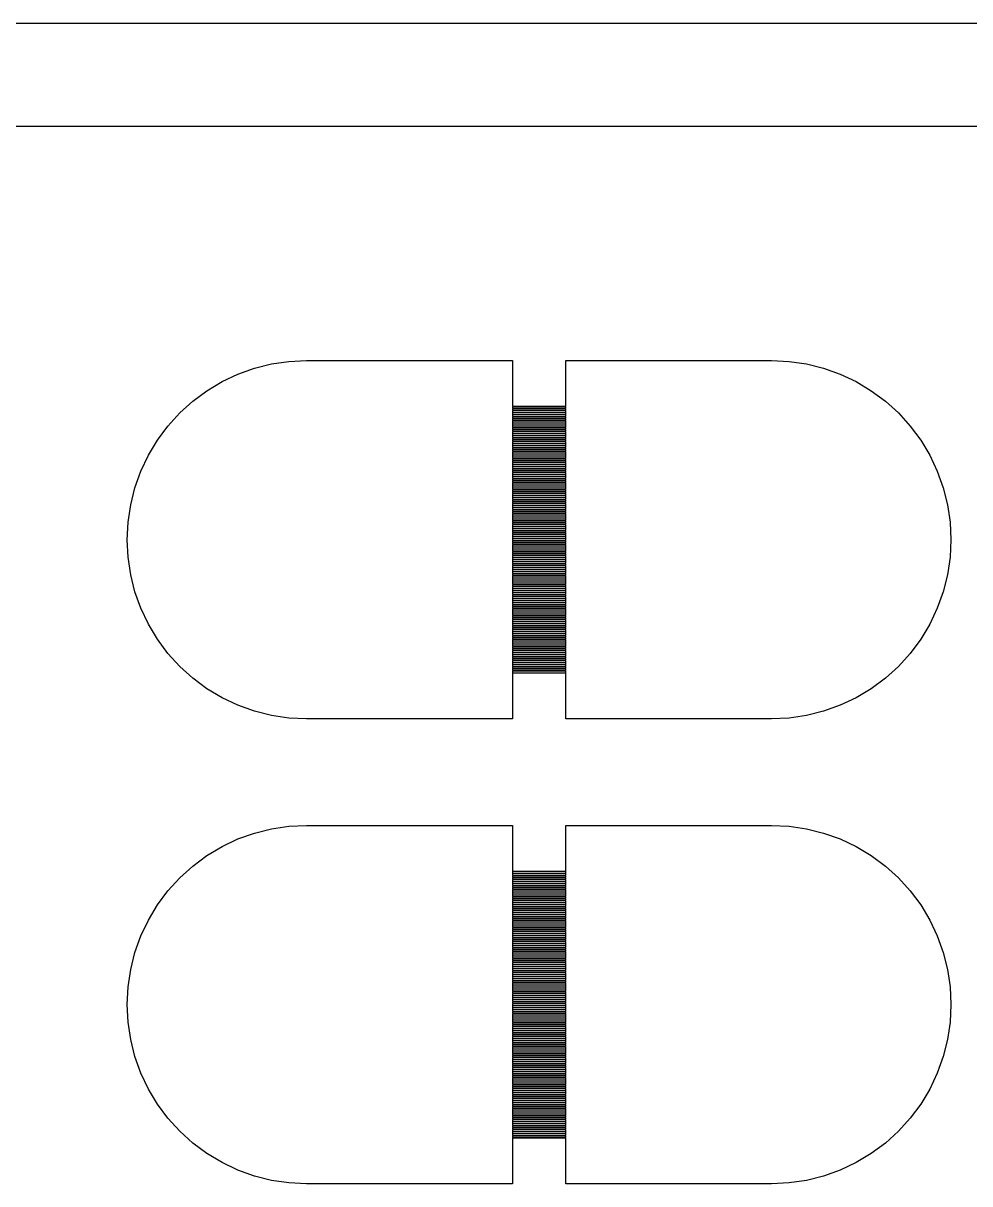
# Model space of a CAD drawing. Extents: x -21 to 129, y -39 to 111.
# Drawn here: x 17.02 to 35.34, y 55.03 to 77.5 of the extents above; entities that cross this region are included whole.
import ezdxf

# ---------------------------------------------------------------- set-up
doc = ezdxf.new("R2010")
doc.units = 0

msp = doc.modelspace()

# ---------------------------------------------------------------- linework, layer by layer
for p, q in [((-4.5, 77.5), (112.5, 77.5)), ((111.5, 75.5), (-3.5, 75.5)), ((21.1721, 70.7059), (21.4927, 70.8206)), ((21.4927, 70.8206), (21.823, 70.9033)), ((21.823, 70.9033), (22.1599, 70.9533)), ((22.1599, 70.9533), (22.5, 70.97)), ((22.5, 70.97), (26.485, 70.97)), ((26.485, 70.97), (26.485, 70.085)), ((27.515, 70.085), (27.515, 70.97)), ((27.515, 70.97), (31.5, 70.97)), ((31.5, 70.97), (31.8401, 70.9533)), ((31.8401, 70.9533), (32.177, 70.9033)), ((32.177, 70.9033), (32.5073, 70.8206)), ((32.5073, 70.8206), (32.8279, 70.7059)), ((20.5722, 70.3852), (20.8643, 70.5603)), ((20.8643, 70.5603), (21.1721, 70.7059)), ((32.8279, 70.7059), (33.1357, 70.5603)), ((33.1357, 70.5603), (33.4278, 70.3852)), ((20.2987, 70.1823), (20.5722, 70.3852)), ((33.4278, 70.3852), (33.7013, 70.1823)), ((20.0463, 69.9537), (20.2987, 70.1823)), ((33.7013, 70.1823), (33.9537, 69.9537)), ((19.8177, 69.7013), (20.0463, 69.9537)), ((26.485, 70.085), (27.515, 70.085)), ((27.515, 70.075), (26.485, 70.075)), ((26.485, 70.075), (26.485, 70.045)), ((26.485, 70.045), (27.515, 70.045)), ((27.515, 70.035), (26.485, 70.035)), ((26.485, 70.035), (26.485, 70.005)), ((26.485, 70.005), (27.515, 70.005)), ((27.515, 69.995), (26.485, 69.995)), ((26.485, 69.995), (26.485, 69.965)), ((26.485, 69.965), (27.515, 69.965)), ((27.515, 69.955), (26.485, 69.955)), ((26.485, 69.955), (26.485, 69.925)), ((26.485, 69.925), (27.515, 69.925)), ((27.515, 69.915), (26.485, 69.915)), ((26.485, 69.915), (26.485, 69.885)), ((26.485, 69.885), (27.515, 69.885)), ((27.515, 70.045), (27.515, 70.075)), ((27.515, 70.005), (27.515, 70.035)), ((27.515, 69.965), (27.515, 69.995)), ((27.515, 69.925), (27.515, 69.955)), ((27.515, 69.885), (27.515, 69.915)), ((33.9537, 69.9537), (34.1823, 69.7013)), ((19.6148, 69.4278), (19.8177, 69.7013)), ((27.515, 69.875), (26.485, 69.875)), ((26.485, 69.875), (26.485, 69.845)), ((26.485, 69.845), (27.515, 69.845)), ((27.515, 69.835), (26.485, 69.835)), ((26.485, 69.835), (26.485, 69.805)), ((26.485, 69.805), (27.515, 69.805)), ((27.515, 69.795), (26.485, 69.795)), ((26.485, 69.795), (26.485, 69.765)), ((26.485, 69.765), (27.515, 69.765)), ((27.515, 69.755), (26.485, 69.755)), ((26.485, 69.755), (26.485, 69.725)), ((26.485, 69.725), (27.515, 69.725)), ((27.515, 69.715), (26.485, 69.715)), ((26.485, 69.715), (26.485, 69.685)), ((26.485, 69.685), (27.515, 69.685)), ((27.515, 69.675), (26.485, 69.675)), ((26.485, 69.675), (26.485, 69.645)), ((27.515, 69.845), (27.515, 69.875)), ((27.515, 69.805), (27.515, 69.835)), ((27.515, 69.765), (27.515, 69.795)), ((27.515, 69.725), (27.515, 69.755)), ((27.515, 69.685), (27.515, 69.715)), ((27.515, 69.645), (27.515, 69.675)), ((34.1823, 69.7013), (34.3852, 69.4278)), ((26.485, 69.645), (27.515, 69.645)), ((27.515, 69.635), (26.485, 69.635)), ((26.485, 69.635), (26.485, 69.605)), ((26.485, 69.605), (27.515, 69.605)), ((27.515, 69.595), (26.485, 69.595)), ((26.485, 69.595), (26.485, 69.565)), ((26.485, 69.565), (27.515, 69.565)), ((27.515, 69.555), (26.485, 69.555)), ((26.485, 69.555), (26.485, 69.525)), ((26.485, 69.525), (27.515, 69.525)), ((27.515, 69.515), (26.485, 69.515)), ((26.485, 69.515), (26.485, 69.485)), ((26.485, 69.485), (27.515, 69.485)), ((27.515, 69.475), (26.485, 69.475)), ((26.485, 69.475), (26.485, 69.445)), ((26.485, 69.445), (27.515, 69.445)), ((27.515, 69.435), (26.485, 69.435)), ((26.485, 69.435), (26.485, 69.405)), ((27.515, 69.605), (27.515, 69.635)), ((27.515, 69.565), (27.515, 69.595)), ((27.515, 69.525), (27.515, 69.555)), ((27.515, 69.485), (27.515, 69.515)), ((27.515, 69.445), (27.515, 69.475)), ((27.515, 69.405), (27.515, 69.435)), ((19.4397, 69.1357), (19.6148, 69.4278)), ((26.485, 69.405), (27.515, 69.405)), ((27.515, 69.395), (26.485, 69.395)), ((26.485, 69.395), (26.485, 69.365)), ((26.485, 69.365), (27.515, 69.365)), ((27.515, 69.355), (26.485, 69.355)), ((26.485, 69.355), (26.485, 69.325)), ((26.485, 69.325), (27.515, 69.325)), ((27.515, 69.315), (26.485, 69.315)), ((26.485, 69.315), (26.485, 69.285)), ((26.485, 69.285), (27.515, 69.285)), ((27.515, 69.275), (26.485, 69.275)), ((26.485, 69.275), (26.485, 69.245)), ((26.485, 69.245), (27.515, 69.245)), ((27.515, 69.235), (26.485, 69.235)), ((26.485, 69.235), (26.485, 69.205)), ((27.515, 69.365), (27.515, 69.395)), ((27.515, 69.325), (27.515, 69.355)), ((27.515, 69.285), (27.515, 69.315)), ((27.515, 69.245), (27.515, 69.275)), ((27.515, 69.205), (27.515, 69.235)), ((34.3852, 69.4278), (34.5603, 69.1357)), ((19.2941, 68.8279), (19.4397, 69.1357)), ((26.485, 69.205), (27.515, 69.205)), ((27.515, 69.195), (26.485, 69.195)), ((26.485, 69.195), (26.485, 69.165)), ((26.485, 69.165), (27.515, 69.165)), ((27.515, 69.155), (26.485, 69.155)), ((26.485, 69.155), (26.485, 69.125)), ((26.485, 69.125), (27.515, 69.125)), ((27.515, 69.115), (26.485, 69.115)), ((26.485, 69.115), (26.485, 69.085)), ((26.485, 69.085), (27.515, 69.085)), ((27.515, 69.075), (26.485, 69.075)), ((26.485, 69.075), (26.485, 69.045)), ((26.485, 69.045), (27.515, 69.045)), ((27.515, 69.035), (26.485, 69.035)), ((26.485, 69.035), (26.485, 69.005)), ((26.485, 69.005), (27.515, 69.005)), ((27.515, 68.995), (26.485, 68.995)), ((26.485, 68.995), (26.485, 68.965)), ((27.515, 69.165), (27.515, 69.195)), ((27.515, 69.125), (27.515, 69.155)), ((27.515, 69.085), (27.515, 69.115)), ((27.515, 69.045), (27.515, 69.075)), ((27.515, 69.005), (27.515, 69.035)), ((27.515, 68.965), (27.515, 68.995)), ((34.5603, 69.1357), (34.7059, 68.8279)), ((19.1794, 68.5073), (19.2941, 68.8279)), ((26.485, 68.965), (27.515, 68.965)), ((27.515, 68.955), (26.485, 68.955)), ((26.485, 68.955), (26.485, 68.925)), ((26.485, 68.925), (27.515, 68.925)), ((27.515, 68.915), (26.485, 68.915)), ((26.485, 68.915), (26.485, 68.885)), ((26.485, 68.885), (27.515, 68.885)), ((27.515, 68.875), (26.485, 68.875)), ((26.485, 68.875), (26.485, 68.845)), ((26.485, 68.845), (27.515, 68.845)), ((27.515, 68.835), (26.485, 68.835)), ((26.485, 68.835), (26.485, 68.805)), ((26.485, 68.805), (27.515, 68.805)), ((27.515, 68.795), (26.485, 68.795)), ((26.485, 68.795), (26.485, 68.765)), ((26.485, 68.765), (27.515, 68.765)), ((27.515, 68.925), (27.515, 68.955)), ((27.515, 68.885), (27.515, 68.915)), ((27.515, 68.845), (27.515, 68.875)), ((27.515, 68.805), (27.515, 68.835)), ((27.515, 68.765), (27.515, 68.795)), ((34.7059, 68.8279), (34.8206, 68.5073)), ((27.515, 68.755), (26.485, 68.755)), ((26.485, 68.755), (26.485, 68.725)), ((26.485, 68.725), (27.515, 68.725)), ((27.515, 68.715), (26.485, 68.715)), ((26.485, 68.715), (26.485, 68.685)), ((26.485, 68.685), (27.515, 68.685)), ((27.515, 68.675), (26.485, 68.675)), ((26.485, 68.675), (26.485, 68.645)), ((26.485, 68.645), (27.515, 68.645)), ((27.515, 68.635), (26.485, 68.635)), ((26.485, 68.635), (26.485, 68.605)), ((26.485, 68.605), (27.515, 68.605)), ((27.515, 68.595), (26.485, 68.595)), ((26.485, 68.595), (26.485, 68.565)), ((26.485, 68.565), (27.515, 68.565)), ((27.515, 68.555), (26.485, 68.555)), ((26.485, 68.555), (26.485, 68.525)), ((27.515, 68.725), (27.515, 68.755)), ((27.515, 68.685), (27.515, 68.715)), ((27.515, 68.645), (27.515, 68.675)), ((27.515, 68.605), (27.515, 68.635)), ((27.515, 68.565), (27.515, 68.595)), ((27.515, 68.525), (27.515, 68.555)), ((19.0967, 68.177), (19.1794, 68.5073)), ((26.485, 68.525), (27.515, 68.525)), ((27.515, 68.515), (26.485, 68.515)), ((26.485, 68.515), (26.485, 68.485)), ((26.485, 68.485), (27.515, 68.485)), ((27.515, 68.475), (26.485, 68.475)), ((26.485, 68.475), (26.485, 68.445)), ((26.485, 68.445), (27.515, 68.445)), ((27.515, 68.435), (26.485, 68.435)), ((26.485, 68.435), (26.485, 68.405)), ((26.485, 68.405), (27.515, 68.405)), ((27.515, 68.395), (26.485, 68.395)), ((26.485, 68.395), (26.485, 68.365)), ((26.485, 68.365), (27.515, 68.365)), ((27.515, 68.355), (26.485, 68.355)), ((26.485, 68.355), (26.485, 68.325)), ((26.485, 68.325), (27.515, 68.325)), ((27.515, 68.315), (26.485, 68.315)), ((26.485, 68.315), (26.485, 68.285)), ((27.515, 68.485), (27.515, 68.515)), ((27.515, 68.445), (27.515, 68.475)), ((27.515, 68.405), (27.515, 68.435)), ((27.515, 68.365), (27.515, 68.395)), ((27.515, 68.325), (27.515, 68.355)), ((27.515, 68.285), (27.515, 68.315)), ((34.8206, 68.5073), (34.9033, 68.177)), ((19.0467, 67.8401), (19.0967, 68.177)), ((26.485, 68.285), (27.515, 68.285)), ((27.515, 68.275), (26.485, 68.275)), ((26.485, 68.275), (26.485, 68.245)), ((26.485, 68.245), (27.515, 68.245)), ((27.515, 68.235), (26.485, 68.235)), ((26.485, 68.235), (26.485, 68.205)), ((26.485, 68.205), (27.515, 68.205)), ((27.515, 68.195), (26.485, 68.195)), ((26.485, 68.195), (26.485, 68.165)), ((26.485, 68.165), (27.515, 68.165)), ((27.515, 68.155), (26.485, 68.155)), ((26.485, 68.155), (26.485, 68.125)), ((26.485, 68.125), (27.515, 68.125)), ((27.515, 68.115), (26.485, 68.115)), ((26.485, 68.115), (26.485, 68.085)), ((26.485, 68.085), (27.515, 68.085)), ((27.515, 68.245), (27.515, 68.275)), ((27.515, 68.205), (27.515, 68.235)), ((27.515, 68.165), (27.515, 68.195)), ((27.515, 68.125), (27.515, 68.155)), ((27.515, 68.085), (27.515, 68.115)), ((34.9033, 68.177), (34.9533, 67.8401)), ((27.515, 68.075), (26.485, 68.075)), ((26.485, 68.075), (26.485, 68.045)), ((26.485, 68.045), (27.515, 68.045)), ((27.515, 68.035), (26.485, 68.035)), ((26.485, 68.035), (26.485, 68.005)), ((26.485, 68.005), (27.515, 68.005)), ((27.515, 67.995), (26.485, 67.995)), ((26.485, 67.995), (26.485, 67.965)), ((26.485, 67.965), (27.515, 67.965)), ((27.515, 67.955), (26.485, 67.955)), ((26.485, 67.955), (26.485, 67.925)), ((26.485, 67.925), (27.515, 67.925)), ((27.515, 67.915), (26.485, 67.915)), ((26.485, 67.915), (26.485, 67.885)), ((26.485, 67.885), (27.515, 67.885)), ((27.515, 67.875), (26.485, 67.875)), ((26.485, 67.875), (26.485, 67.845)), ((27.515, 68.045), (27.515, 68.075)), ((27.515, 68.005), (27.515, 68.035)), ((27.515, 67.965), (27.515, 67.995)), ((27.515, 67.925), (27.515, 67.955)), ((27.515, 67.885), (27.515, 67.915)), ((27.515, 67.845), (27.515, 67.875)), ((19.03, 67.5), (19.0467, 67.8401)), ((26.485, 67.845), (27.515, 67.845)), ((27.515, 67.835), (26.485, 67.835)), ((26.485, 67.835), (26.485, 67.805)), ((26.485, 67.805), (27.515, 67.805)), ((27.515, 67.795), (26.485, 67.795)), ((26.485, 67.795), (26.485, 67.765)), ((26.485, 67.765), (27.515, 67.765)), ((27.515, 67.755), (26.485, 67.755)), ((26.485, 67.755), (26.485, 67.725)), ((26.485, 67.725), (27.515, 67.725)), ((27.515, 67.715), (26.485, 67.715)), ((26.485, 67.715), (26.485, 67.685)), ((26.485, 67.685), (27.515, 67.685)), ((27.515, 67.675), (26.485, 67.675)), ((26.485, 67.675), (26.485, 67.645)), ((26.485, 67.645), (27.515, 67.645)), ((27.515, 67.635), (26.485, 67.635)), ((26.485, 67.635), (26.485, 67.605)), ((27.515, 67.805), (27.515, 67.835)), ((27.515, 67.765), (27.515, 67.795)), ((27.515, 67.725), (27.515, 67.755)), ((27.515, 67.685), (27.515, 67.715)), ((27.515, 67.645), (27.515, 67.675)), ((27.515, 67.605), (27.515, 67.635)), ((34.9533, 67.8401), (34.97, 67.5)), ((19.0467, 67.1599), (19.03, 67.5)), ((26.485, 67.605), (27.515, 67.605)), ((27.515, 67.595), (26.485, 67.595)), ((26.485, 67.595), (26.485, 67.565)), ((26.485, 67.565), (27.515, 67.565)), ((27.515, 67.555), (26.485, 67.555)), ((26.485, 67.555), (26.485, 67.525)), ((26.485, 67.525), (27.515, 67.525)), ((27.515, 67.515), (26.485, 67.515)), ((26.485, 67.515), (26.485, 67.485)), ((26.485, 67.485), (27.515, 67.485)), ((27.515, 67.475), (26.485, 67.475)), ((26.485, 67.475), (26.485, 67.445)), ((26.485, 67.445), (27.515, 67.445)), ((27.515, 67.435), (26.485, 67.435)), ((26.485, 67.435), (26.485, 67.405)), ((27.515, 67.565), (27.515, 67.595)), ((27.515, 67.525), (27.515, 67.555)), ((27.515, 67.485), (27.515, 67.515)), ((27.515, 67.445), (27.515, 67.475)), ((27.515, 67.405), (27.515, 67.435)), ((34.97, 67.5), (34.9533, 67.1599)), ((26.485, 67.405), (27.515, 67.405)), ((27.515, 67.395), (26.485, 67.395)), ((26.485, 67.395), (26.485, 67.365)), ((26.485, 67.365), (27.515, 67.365)), ((27.515, 67.355), (26.485, 67.355)), ((26.485, 67.355), (26.485, 67.325)), ((26.485, 67.325), (27.515, 67.325)), ((27.515, 67.315), (26.485, 67.315)), ((26.485, 67.315), (26.485, 67.285)), ((26.485, 67.285), (27.515, 67.285)), ((27.515, 67.275), (26.485, 67.275)), ((26.485, 67.275), (26.485, 67.245)), ((26.485, 67.245), (27.515, 67.245)), ((27.515, 67.235), (26.485, 67.235)), ((26.485, 67.235), (26.485, 67.205)), ((26.485, 67.205), (27.515, 67.205)), ((27.515, 67.195), (26.485, 67.195)), ((26.485, 67.195), (26.485, 67.165)), ((27.515, 67.365), (27.515, 67.395)), ((27.515, 67.325), (27.515, 67.355)), ((27.515, 67.285), (27.515, 67.315)), ((27.515, 67.245), (27.515, 67.275)), ((27.515, 67.205), (27.515, 67.235)), ((27.515, 67.165), (27.515, 67.195)), ((19.0967, 66.823), (19.0467, 67.1599)), ((26.485, 67.165), (27.515, 67.165)), ((27.515, 67.155), (26.485, 67.155)), ((26.485, 67.155), (26.485, 67.125)), ((26.485, 67.125), (27.515, 67.125)), ((27.515, 67.115), (26.485, 67.115)), ((26.485, 67.115), (26.485, 67.085)), ((26.485, 67.085), (27.515, 67.085)), ((27.515, 67.075), (26.485, 67.075)), ((26.485, 67.075), (26.485, 67.045)), ((26.485, 67.045), (27.515, 67.045)), ((27.515, 67.035), (26.485, 67.035)), ((26.485, 67.035), (26.485, 67.005)), ((26.485, 67.005), (27.515, 67.005)), ((27.515, 66.995), (26.485, 66.995)), ((26.485, 66.995), (26.485, 66.965)), ((26.485, 66.965), (27.515, 66.965)), ((27.515, 67.125), (27.515, 67.155)), ((27.515, 67.085), (27.515, 67.115)), ((27.515, 67.045), (27.515, 67.075)), ((27.515, 67.005), (27.515, 67.035)), ((27.515, 66.965), (27.515, 66.995)), ((34.9533, 67.1599), (34.9033, 66.823)), ((19.1794, 66.4927), (19.0967, 66.823)), ((27.515, 66.955), (26.485, 66.955)), ((26.485, 66.955), (26.485, 66.925)), ((26.485, 66.925), (27.515, 66.925)), ((27.515, 66.915), (26.485, 66.915)), ((26.485, 66.915), (26.485, 66.885)), ((26.485, 66.885), (27.515, 66.885)), ((27.515, 66.875), (26.485, 66.875)), ((26.485, 66.875), (26.485, 66.845)), ((26.485, 66.845), (27.515, 66.845)), ((27.515, 66.835), (26.485, 66.835)), ((26.485, 66.835), (26.485, 66.805)), ((26.485, 66.805), (27.515, 66.805)), ((27.515, 66.795), (26.485, 66.795)), ((26.485, 66.795), (26.485, 66.765)), ((26.485, 66.765), (27.515, 66.765)), ((27.515, 66.755), (26.485, 66.755)), ((26.485, 66.755), (26.485, 66.725)), ((27.515, 66.925), (27.515, 66.955)), ((27.515, 66.885), (27.515, 66.915)), ((27.515, 66.845), (27.515, 66.875)), ((27.515, 66.805), (27.515, 66.835)), ((27.515, 66.765), (27.515, 66.795)), ((27.515, 66.725), (27.515, 66.755)), ((34.9033, 66.823), (34.8206, 66.4927)), ((26.485, 66.725), (27.515, 66.725)), ((27.515, 66.715), (26.485, 66.715)), ((26.485, 66.715), (26.485, 66.685)), ((26.485, 66.685), (27.515, 66.685)), ((27.515, 66.675), (26.485, 66.675)), ((26.485, 66.675), (26.485, 66.645)), ((26.485, 66.645), (27.515, 66.645)), ((27.515, 66.635), (26.485, 66.635)), ((26.485, 66.635), (26.485, 66.605)), ((26.485, 66.605), (27.515, 66.605)), ((27.515, 66.595), (26.485, 66.595)), ((26.485, 66.595), (26.485, 66.565)), ((26.485, 66.565), (27.515, 66.565)), ((27.515, 66.555), (26.485, 66.555)), ((26.485, 66.555), (26.485, 66.525)), ((26.485, 66.525), (27.515, 66.525)), ((27.515, 66.515), (26.485, 66.515)), ((26.485, 66.515), (26.485, 66.485)), ((27.515, 66.685), (27.515, 66.715)), ((27.515, 66.645), (27.515, 66.675)), ((27.515, 66.605), (27.515, 66.635)), ((27.515, 66.565), (27.515, 66.595)), ((27.515, 66.525), (27.515, 66.555)), ((27.515, 66.485), (27.515, 66.515)), ((19.2941, 66.1721), (19.1794, 66.4927)), ((26.485, 66.485), (27.515, 66.485)), ((27.515, 66.475), (26.485, 66.475)), ((26.485, 66.475), (26.485, 66.445)), ((26.485, 66.445), (27.515, 66.445)), ((27.515, 66.435), (26.485, 66.435)), ((26.485, 66.435), (26.485, 66.405)), ((26.485, 66.405), (27.515, 66.405)), ((27.515, 66.395), (26.485, 66.395)), ((26.485, 66.395), (26.485, 66.365)), ((26.485, 66.365), (27.515, 66.365)), ((27.515, 66.355), (26.485, 66.355)), ((26.485, 66.355), (26.485, 66.325)), ((26.485, 66.325), (27.515, 66.325)), ((27.515, 66.315), (26.485, 66.315)), ((26.485, 66.315), (26.485, 66.285)), ((27.515, 66.445), (27.515, 66.475)), ((27.515, 66.405), (27.515, 66.435)), ((27.515, 66.365), (27.515, 66.395)), ((27.515, 66.325), (27.515, 66.355)), ((27.515, 66.285), (27.515, 66.315)), ((34.8206, 66.4927), (34.7059, 66.1721)), ((19.4397, 65.8643), (19.2941, 66.1721)), ((26.485, 66.285), (27.515, 66.285)), ((27.515, 66.275), (26.485, 66.275)), ((26.485, 66.275), (26.485, 66.245)), ((26.485, 66.245), (27.515, 66.245)), ((27.515, 66.235), (26.485, 66.235)), ((26.485, 66.235), (26.485, 66.205)), ((26.485, 66.205), (27.515, 66.205)), ((27.515, 66.195), (26.485, 66.195)), ((26.485, 66.195), (26.485, 66.165)), ((26.485, 66.165), (27.515, 66.165)), ((27.515, 66.155), (26.485, 66.155)), ((26.485, 66.155), (26.485, 66.125)), ((26.485, 66.125), (27.515, 66.125)), ((27.515, 66.115), (26.485, 66.115)), ((26.485, 66.115), (26.485, 66.085)), ((26.485, 66.085), (27.515, 66.085)), ((27.515, 66.075), (26.485, 66.075)), ((26.485, 66.075), (26.485, 66.045)), ((27.515, 66.245), (27.515, 66.275)), ((27.515, 66.205), (27.515, 66.235)), ((27.515, 66.165), (27.515, 66.195)), ((27.515, 66.125), (27.515, 66.155)), ((27.515, 66.085), (27.515, 66.115)), ((27.515, 66.045), (27.515, 66.075)), ((34.7059, 66.1721), (34.5603, 65.8643)), ((19.6148, 65.5722), (19.4397, 65.8643)), ((26.485, 66.045), (27.515, 66.045)), ((27.515, 66.035), (26.485, 66.035)), ((26.485, 66.035), (26.485, 66.005)), ((26.485, 66.005), (27.515, 66.005)), ((27.515, 65.995), (26.485, 65.995)), ((26.485, 65.995), (26.485, 65.965)), ((26.485, 65.965), (27.515, 65.965)), ((27.515, 65.955), (26.485, 65.955)), ((26.485, 65.955), (26.485, 65.925)), ((26.485, 65.925), (27.515, 65.925)), ((27.515, 65.915), (26.485, 65.915)), ((26.485, 65.915), (26.485, 65.885)), ((26.485, 65.885), (27.515, 65.885)), ((27.515, 65.875), (26.485, 65.875)), ((26.485, 65.875), (26.485, 65.845)), ((26.485, 65.845), (27.515, 65.845)), ((27.515, 66.005), (27.515, 66.035)), ((27.515, 65.965), (27.515, 65.995)), ((27.515, 65.925), (27.515, 65.955)), ((27.515, 65.885), (27.515, 65.915)), ((27.515, 65.845), (27.515, 65.875)), ((34.5603, 65.8643), (34.3852, 65.5722)), ((27.515, 65.835), (26.485, 65.835)), ((26.485, 65.835), (26.485, 65.805)), ((26.485, 65.805), (27.515, 65.805)), ((27.515, 65.795), (26.485, 65.795)), ((26.485, 65.795), (26.485, 65.765)), ((26.485, 65.765), (27.515, 65.765)), ((27.515, 65.755), (26.485, 65.755)), ((26.485, 65.755), (26.485, 65.725)), ((26.485, 65.725), (27.515, 65.725)), ((27.515, 65.715), (26.485, 65.715)), ((26.485, 65.715), (26.485, 65.685)), ((26.485, 65.685), (27.515, 65.685)), ((27.515, 65.675), (26.485, 65.675)), ((26.485, 65.675), (26.485, 65.645)), ((26.485, 65.645), (27.515, 65.645)), ((27.515, 65.635), (26.485, 65.635)), ((26.485, 65.635), (26.485, 65.605)), ((27.515, 65.805), (27.515, 65.835)), ((27.515, 65.765), (27.515, 65.795)), ((27.515, 65.725), (27.515, 65.755)), ((27.515, 65.685), (27.515, 65.715)), ((27.515, 65.645), (27.515, 65.675)), ((27.515, 65.605), (27.515, 65.635)), ((19.8177, 65.2987), (19.6148, 65.5722)), ((26.485, 65.605), (27.515, 65.605)), ((27.515, 65.595), (26.485, 65.595)), ((26.485, 65.595), (26.485, 65.565)), ((26.485, 65.565), (27.515, 65.565)), ((27.515, 65.555), (26.485, 65.555)), ((26.485, 65.555), (26.485, 65.525)), ((26.485, 65.525), (27.515, 65.525)), ((27.515, 65.515), (26.485, 65.515)), ((26.485, 65.515), (26.485, 65.485)), ((26.485, 65.485), (27.515, 65.485)), ((27.515, 65.475), (26.485, 65.475)), ((26.485, 65.475), (26.485, 65.445)), ((26.485, 65.445), (27.515, 65.445)), ((27.515, 65.435), (26.485, 65.435)), ((26.485, 65.435), (26.485, 65.405)), ((26.485, 65.405), (27.515, 65.405)), ((27.515, 65.395), (26.485, 65.395)), ((26.485, 65.395), (26.485, 65.365)), ((27.515, 65.565), (27.515, 65.595)), ((27.515, 65.525), (27.515, 65.555)), ((27.515, 65.485), (27.515, 65.515)), ((27.515, 65.445), (27.515, 65.475)), ((27.515, 65.405), (27.515, 65.435)), ((27.515, 65.365), (27.515, 65.395)), ((34.3852, 65.5722), (34.1823, 65.2987)), ((20.0463, 65.0463), (19.8177, 65.2987)), ((26.485, 65.365), (27.515, 65.365)), ((27.515, 65.355), (26.485, 65.355)), ((26.485, 65.355), (26.485, 65.325)), ((26.485, 65.325), (27.515, 65.325)), ((27.515, 65.315), (26.485, 65.315)), ((26.485, 65.315), (26.485, 65.285)), ((26.485, 65.285), (27.515, 65.285)), ((27.515, 65.275), (26.485, 65.275)), ((26.485, 65.275), (26.485, 65.245)), ((26.485, 65.245), (27.515, 65.245)), ((27.515, 65.235), (26.485, 65.235)), ((26.485, 65.235), (26.485, 65.205)), ((26.485, 65.205), (27.515, 65.205)), ((27.515, 65.195), (26.485, 65.195)), ((26.485, 65.195), (26.485, 65.165)), ((26.485, 65.165), (27.515, 65.165)), ((27.515, 65.325), (27.515, 65.355)), ((27.515, 65.285), (27.515, 65.315)), ((27.515, 65.245), (27.515, 65.275)), ((27.515, 65.205), (27.515, 65.235)), ((27.515, 65.165), (27.515, 65.195)), ((34.1823, 65.2987), (33.9537, 65.0463)), ((20.2987, 64.8177), (20.0463, 65.0463)), ((27.515, 65.155), (26.485, 65.155)), ((26.485, 65.155), (26.485, 65.125)), ((26.485, 65.125), (27.515, 65.125)), ((27.515, 65.115), (26.485, 65.115)), ((26.485, 65.115), (26.485, 65.085)), ((26.485, 65.085), (27.515, 65.085)), ((27.515, 65.075), (26.485, 65.075)), ((26.485, 65.075), (26.485, 65.045)), ((26.485, 65.045), (27.515, 65.045)), ((27.515, 65.035), (26.485, 65.035)), ((26.485, 65.035), (26.485, 65.005)), ((26.485, 65.005), (27.515, 65.005)), ((27.515, 64.995), (26.485, 64.995)), ((26.485, 64.995), (26.485, 64.965)), ((26.485, 64.965), (27.515, 64.965)), ((27.515, 64.955), (26.485, 64.955)), ((26.485, 64.955), (26.485, 64.925)), ((27.515, 65.125), (27.515, 65.155)), ((27.515, 65.085), (27.515, 65.115)), ((27.515, 65.045), (27.515, 65.075)), ((27.515, 65.005), (27.515, 65.035)), ((27.515, 64.965), (27.515, 64.995)), ((27.515, 64.925), (27.515, 64.955)), ((33.9537, 65.0463), (33.7013, 64.8177)), ((20.5722, 64.6148), (20.2987, 64.8177)), ((26.485, 64.925), (27.515, 64.925)), ((27.515, 64.915), (26.485, 64.915)), ((26.485, 64.915), (26.485, 64.03)), ((27.515, 64.03), (27.515, 64.915)), ((33.7013, 64.8177), (33.4278, 64.6148)), ((20.8643, 64.4397), (20.5722, 64.6148)), ((33.4278, 64.6148), (33.1357, 64.4397)), ((21.1721, 64.2941), (20.8643, 64.4397)), ((21.4927, 64.1794), (21.1721, 64.2941)), ((32.8279, 64.2941), (32.5073, 64.1794)), ((33.1357, 64.4397), (32.8279, 64.2941)), ((21.823, 64.0967), (21.4927, 64.1794)), ((22.1599, 64.0467), (21.823, 64.0967)), ((22.5, 64.03), (22.1599, 64.0467)), ((31.8401, 64.0467), (31.5, 64.03)), ((32.177, 64.0967), (31.8401, 64.0467)), ((32.5073, 64.1794), (32.177, 64.0967)), ((26.485, 64.03), (22.5, 64.03)), ((31.5, 64.03), (27.515, 64.03)), ((21.1721, 61.7059), (21.4927, 61.8206)), ((21.4927, 61.8206), (21.823, 61.9033)), ((21.823, 61.9033), (22.1599, 61.9533)), ((22.1599, 61.9533), (22.5, 61.97)), ((22.5, 61.97), (26.485, 61.97)), ((26.485, 61.97), (26.485, 61.085)), ((27.515, 61.085), (27.515, 61.97)), ((27.515, 61.97), (31.5, 61.97)), ((31.5, 61.97), (31.8401, 61.9533)), ((31.8401, 61.9533), (32.177, 61.9033)), ((32.177, 61.9033), (32.5073, 61.8206)), ((32.5073, 61.8206), (32.8279, 61.7059)), ((20.8643, 61.5603), (21.1721, 61.7059)), ((32.8279, 61.7059), (33.1357, 61.5603)), ((20.2987, 61.1823), (20.5722, 61.3852)), ((20.5722, 61.3852), (20.8643, 61.5603)), ((33.1357, 61.5603), (33.4278, 61.3852)), ((33.4278, 61.3852), (33.7013, 61.1823)), ((20.0463, 60.9537), (20.2987, 61.1823)), ((33.7013, 61.1823), (33.9537, 60.9537)), ((19.8177, 60.7013), (20.0463, 60.9537)), ((26.485, 61.085), (27.515, 61.085)), ((27.515, 61.075), (26.485, 61.075)), ((26.485, 61.075), (26.485, 61.045)), ((26.485, 61.045), (27.515, 61.045)), ((27.515, 61.035), (26.485, 61.035)), ((26.485, 61.035), (26.485, 61.005)), ((26.485, 61.005), (27.515, 61.005)), ((27.515, 60.995), (26.485, 60.995)), ((26.485, 60.995), (26.485, 60.965)), ((26.485, 60.965), (27.515, 60.965)), ((27.515, 60.955), (26.485, 60.955)), ((26.485, 60.955), (26.485, 60.925)), ((26.485, 60.925), (27.515, 60.925)), ((27.515, 60.915), (26.485, 60.915)), ((26.485, 60.915), (26.485, 60.885)), ((27.515, 61.045), (27.515, 61.075)), ((27.515, 61.005), (27.515, 61.035)), ((27.515, 60.965), (27.515, 60.995)), ((27.515, 60.925), (27.515, 60.955)), ((27.515, 60.885), (27.515, 60.915)), ((33.9537, 60.9537), (34.1823, 60.7013)), ((19.6148, 60.4278), (19.8177, 60.7013)), ((26.485, 60.885), (27.515, 60.885)), ((27.515, 60.875), (26.485, 60.875)), ((26.485, 60.875), (26.485, 60.845)), ((26.485, 60.845), (27.515, 60.845)), ((27.515, 60.835), (26.485, 60.835)), ((26.485, 60.835), (26.485, 60.805)), ((26.485, 60.805), (27.515, 60.805)), ((27.515, 60.795), (26.485, 60.795)), ((26.485, 60.795), (26.485, 60.765)), ((26.485, 60.765), (27.515, 60.765)), ((27.515, 60.755), (26.485, 60.755)), ((26.485, 60.755), (26.485, 60.725)), ((26.485, 60.725), (27.515, 60.725)), ((27.515, 60.715), (26.485, 60.715)), ((26.485, 60.715), (26.485, 60.685)), ((26.485, 60.685), (27.515, 60.685)), ((27.515, 60.675), (26.485, 60.675)), ((26.485, 60.675), (26.485, 60.645)), ((27.515, 60.845), (27.515, 60.875)), ((27.515, 60.805), (27.515, 60.835)), ((27.515, 60.765), (27.515, 60.795)), ((27.515, 60.725), (27.515, 60.755)), ((27.515, 60.685), (27.515, 60.715)), ((27.515, 60.645), (27.515, 60.675)), ((34.1823, 60.7013), (34.3852, 60.4278)), ((26.485, 60.645), (27.515, 60.645)), ((27.515, 60.635), (26.485, 60.635)), ((26.485, 60.635), (26.485, 60.605)), ((26.485, 60.605), (27.515, 60.605)), ((27.515, 60.595), (26.485, 60.595)), ((26.485, 60.595), (26.485, 60.565)), ((26.485, 60.565), (27.515, 60.565)), ((27.515, 60.555), (26.485, 60.555)), ((26.485, 60.555), (26.485, 60.525)), ((26.485, 60.525), (27.515, 60.525)), ((27.515, 60.515), (26.485, 60.515)), ((26.485, 60.515), (26.485, 60.485)), ((26.485, 60.485), (27.515, 60.485)), ((27.515, 60.475), (26.485, 60.475)), ((26.485, 60.475), (26.485, 60.445)), ((26.485, 60.445), (27.515, 60.445)), ((27.515, 60.605), (27.515, 60.635)), ((27.515, 60.565), (27.515, 60.595)), ((27.515, 60.525), (27.515, 60.555)), ((27.515, 60.485), (27.515, 60.515)), ((27.515, 60.445), (27.515, 60.475)), ((19.4397, 60.1357), (19.6148, 60.4278)), ((27.515, 60.435), (26.485, 60.435)), ((26.485, 60.435), (26.485, 60.405)), ((26.485, 60.405), (27.515, 60.405)), ((27.515, 60.395), (26.485, 60.395)), ((26.485, 60.395), (26.485, 60.365)), ((26.485, 60.365), (27.515, 60.365)), ((27.515, 60.355), (26.485, 60.355)), ((26.485, 60.355), (26.485, 60.325)), ((26.485, 60.325), (27.515, 60.325)), ((27.515, 60.315), (26.485, 60.315)), ((26.485, 60.315), (26.485, 60.285)), ((26.485, 60.285), (27.515, 60.285)), ((27.515, 60.275), (26.485, 60.275)), ((26.485, 60.275), (26.485, 60.245)), ((26.485, 60.245), (27.515, 60.245)), ((27.515, 60.235), (26.485, 60.235)), ((26.485, 60.235), (26.485, 60.205)), ((27.515, 60.405), (27.515, 60.435)), ((27.515, 60.365), (27.515, 60.395)), ((27.515, 60.325), (27.515, 60.355)), ((27.515, 60.285), (27.515, 60.315)), ((27.515, 60.245), (27.515, 60.275)), ((27.515, 60.205), (27.515, 60.235)), ((34.3852, 60.4278), (34.5603, 60.1357)), ((19.2941, 59.8279), (19.4397, 60.1357)), ((26.485, 60.205), (27.515, 60.205)), ((27.515, 60.195), (26.485, 60.195)), ((26.485, 60.195), (26.485, 60.165)), ((26.485, 60.165), (27.515, 60.165)), ((27.515, 60.155), (26.485, 60.155)), ((26.485, 60.155), (26.485, 60.125)), ((26.485, 60.125), (27.515, 60.125)), ((27.515, 60.115), (26.485, 60.115)), ((26.485, 60.115), (26.485, 60.085)), ((26.485, 60.085), (27.515, 60.085)), ((27.515, 60.075), (26.485, 60.075)), ((26.485, 60.075), (26.485, 60.045)), ((26.485, 60.045), (27.515, 60.045)), ((27.515, 60.035), (26.485, 60.035)), ((26.485, 60.035), (26.485, 60.005)), ((26.485, 60.005), (27.515, 60.005)), ((27.515, 59.995), (26.485, 59.995)), ((26.485, 59.995), (26.485, 59.965)), ((27.515, 60.165), (27.515, 60.195)), ((27.515, 60.125), (27.515, 60.155)), ((27.515, 60.085), (27.515, 60.115)), ((27.515, 60.045), (27.515, 60.075)), ((27.515, 60.005), (27.515, 60.035)), ((27.515, 59.965), (27.515, 59.995)), ((34.5603, 60.1357), (34.7059, 59.8279)), ((19.1794, 59.5073), (19.2941, 59.8279)), ((26.485, 59.965), (27.515, 59.965)), ((27.515, 59.955), (26.485, 59.955)), ((26.485, 59.955), (26.485, 59.925)), ((26.485, 59.925), (27.515, 59.925)), ((27.515, 59.915), (26.485, 59.915)), ((26.485, 59.915), (26.485, 59.885)), ((26.485, 59.885), (27.515, 59.885)), ((27.515, 59.875), (26.485, 59.875)), ((26.485, 59.875), (26.485, 59.845)), ((26.485, 59.845), (27.515, 59.845)), ((27.515, 59.835), (26.485, 59.835)), ((26.485, 59.835), (26.485, 59.805)), ((26.485, 59.805), (27.515, 59.805)), ((27.515, 59.795), (26.485, 59.795)), ((26.485, 59.795), (26.485, 59.765)), ((27.515, 59.925), (27.515, 59.955)), ((27.515, 59.885), (27.515, 59.915)), ((27.515, 59.845), (27.515, 59.875)), ((27.515, 59.805), (27.515, 59.835)), ((27.515, 59.765), (27.515, 59.795)), ((34.7059, 59.8279), (34.8206, 59.5073)), ((26.485, 59.765), (27.515, 59.765)), ((27.515, 59.755), (26.485, 59.755)), ((26.485, 59.755), (26.485, 59.725)), ((26.485, 59.725), (27.515, 59.725)), ((27.515, 59.715), (26.485, 59.715)), ((26.485, 59.715), (26.485, 59.685)), ((26.485, 59.685), (27.515, 59.685)), ((27.515, 59.675), (26.485, 59.675)), ((26.485, 59.675), (26.485, 59.645)), ((26.485, 59.645), (27.515, 59.645)), ((27.515, 59.635), (26.485, 59.635)), ((26.485, 59.635), (26.485, 59.605)), ((26.485, 59.605), (27.515, 59.605)), ((27.515, 59.595), (26.485, 59.595)), ((26.485, 59.595), (26.485, 59.565)), ((26.485, 59.565), (27.515, 59.565)), ((27.515, 59.555), (26.485, 59.555)), ((26.485, 59.555), (26.485, 59.525)), ((27.515, 59.725), (27.515, 59.755)), ((27.515, 59.685), (27.515, 59.715)), ((27.515, 59.645), (27.515, 59.675)), ((27.515, 59.605), (27.515, 59.635)), ((27.515, 59.565), (27.515, 59.595)), ((27.515, 59.525), (27.515, 59.555)), ((19.0967, 59.177), (19.1794, 59.5073)), ((26.485, 59.525), (27.515, 59.525)), ((27.515, 59.515), (26.485, 59.515)), ((26.485, 59.515), (26.485, 59.485)), ((26.485, 59.485), (27.515, 59.485)), ((27.515, 59.475), (26.485, 59.475)), ((26.485, 59.475), (26.485, 59.445)), ((26.485, 59.445), (27.515, 59.445)), ((27.515, 59.435), (26.485, 59.435)), ((26.485, 59.435), (26.485, 59.405)), ((26.485, 59.405), (27.515, 59.405)), ((27.515, 59.395), (26.485, 59.395)), ((26.485, 59.395), (26.485, 59.365)), ((26.485, 59.365), (27.515, 59.365)), ((27.515, 59.355), (26.485, 59.355)), ((26.485, 59.355), (26.485, 59.325)), ((26.485, 59.325), (27.515, 59.325)), ((27.515, 59.485), (27.515, 59.515)), ((27.515, 59.445), (27.515, 59.475)), ((27.515, 59.405), (27.515, 59.435)), ((27.515, 59.365), (27.515, 59.395)), ((27.515, 59.325), (27.515, 59.355)), ((34.8206, 59.5073), (34.9033, 59.177)), ((19.0467, 58.8401), (19.0967, 59.177)), ((27.515, 59.315), (26.485, 59.315)), ((26.485, 59.315), (26.485, 59.285)), ((26.485, 59.285), (27.515, 59.285)), ((27.515, 59.275), (26.485, 59.275)), ((26.485, 59.275), (26.485, 59.245)), ((26.485, 59.245), (27.515, 59.245)), ((27.515, 59.235), (26.485, 59.235)), ((26.485, 59.235), (26.485, 59.205)), ((26.485, 59.205), (27.515, 59.205)), ((27.515, 59.195), (26.485, 59.195)), ((26.485, 59.195), (26.485, 59.165)), ((26.485, 59.165), (27.515, 59.165)), ((27.515, 59.155), (26.485, 59.155)), ((26.485, 59.155), (26.485, 59.125)), ((26.485, 59.125), (27.515, 59.125)), ((27.515, 59.115), (26.485, 59.115)), ((26.485, 59.115), (26.485, 59.085)), ((27.515, 59.285), (27.515, 59.315)), ((27.515, 59.245), (27.515, 59.275)), ((27.515, 59.205), (27.515, 59.235)), ((27.515, 59.165), (27.515, 59.195)), ((27.515, 59.125), (27.515, 59.155)), ((27.515, 59.085), (27.515, 59.115)), ((34.9033, 59.177), (34.9533, 58.8401)), ((26.485, 59.085), (27.515, 59.085)), ((27.515, 59.075), (26.485, 59.075)), ((26.485, 59.075), (26.485, 59.045)), ((26.485, 59.045), (27.515, 59.045)), ((27.515, 59.035), (26.485, 59.035)), ((26.485, 59.035), (26.485, 59.005)), ((26.485, 59.005), (27.515, 59.005)), ((27.515, 58.995), (26.485, 58.995)), ((26.485, 58.995), (26.485, 58.965)), ((26.485, 58.965), (27.515, 58.965)), ((27.515, 58.955), (26.485, 58.955)), ((26.485, 58.955), (26.485, 58.925)), ((26.485, 58.925), (27.515, 58.925)), ((27.515, 58.915), (26.485, 58.915)), ((26.485, 58.915), (26.485, 58.885)), ((26.485, 58.885), (27.515, 58.885)), ((27.515, 58.875), (26.485, 58.875)), ((26.485, 58.875), (26.485, 58.845)), ((27.515, 59.045), (27.515, 59.075)), ((27.515, 59.005), (27.515, 59.035)), ((27.515, 58.965), (27.515, 58.995)), ((27.515, 58.925), (27.515, 58.955)), ((27.515, 58.885), (27.515, 58.915)), ((27.515, 58.845), (27.515, 58.875)), ((19.03, 58.5), (19.0467, 58.8401)), ((26.485, 58.845), (27.515, 58.845)), ((27.515, 58.835), (26.485, 58.835)), ((26.485, 58.835), (26.485, 58.805)), ((26.485, 58.805), (27.515, 58.805)), ((27.515, 58.795), (26.485, 58.795)), ((26.485, 58.795), (26.485, 58.765)), ((26.485, 58.765), (27.515, 58.765)), ((27.515, 58.755), (26.485, 58.755)), ((26.485, 58.755), (26.485, 58.725)), ((26.485, 58.725), (27.515, 58.725)), ((27.515, 58.715), (26.485, 58.715)), ((26.485, 58.715), (26.485, 58.685)), ((26.485, 58.685), (27.515, 58.685)), ((27.515, 58.675), (26.485, 58.675)), ((26.485, 58.675), (26.485, 58.645)), ((27.515, 58.805), (27.515, 58.835)), ((27.515, 58.765), (27.515, 58.795)), ((27.515, 58.725), (27.515, 58.755)), ((27.515, 58.685), (27.515, 58.715)), ((27.515, 58.645), (27.515, 58.675)), ((34.9533, 58.8401), (34.97, 58.5)), ((19.0467, 58.1599), (19.03, 58.5)), ((26.485, 58.645), (27.515, 58.645)), ((27.515, 58.635), (26.485, 58.635)), ((26.485, 58.635), (26.485, 58.605)), ((26.485, 58.605), (27.515, 58.605)), ((27.515, 58.595), (26.485, 58.595)), ((26.485, 58.595), (26.485, 58.565)), ((26.485, 58.565), (27.515, 58.565)), ((27.515, 58.555), (26.485, 58.555)), ((26.485, 58.555), (26.485, 58.525)), ((26.485, 58.525), (27.515, 58.525)), ((27.515, 58.515), (26.485, 58.515)), ((26.485, 58.515), (26.485, 58.485)), ((26.485, 58.485), (27.515, 58.485)), ((27.515, 58.475), (26.485, 58.475)), ((26.485, 58.475), (26.485, 58.445)), ((26.485, 58.445), (27.515, 58.445)), ((27.515, 58.435), (26.485, 58.435)), ((26.485, 58.435), (26.485, 58.405)), ((27.515, 58.605), (27.515, 58.635)), ((27.515, 58.565), (27.515, 58.595)), ((27.515, 58.525), (27.515, 58.555)), ((27.515, 58.485), (27.515, 58.515)), ((27.515, 58.445), (27.515, 58.475)), ((27.515, 58.405), (27.515, 58.435)), ((34.97, 58.5), (34.9533, 58.1599)), ((26.485, 58.405), (27.515, 58.405)), ((27.515, 58.395), (26.485, 58.395)), ((26.485, 58.395), (26.485, 58.365)), ((26.485, 58.365), (27.515, 58.365)), ((27.515, 58.355), (26.485, 58.355)), ((26.485, 58.355), (26.485, 58.325)), ((26.485, 58.325), (27.515, 58.325)), ((27.515, 58.315), (26.485, 58.315)), ((26.485, 58.315), (26.485, 58.285)), ((26.485, 58.285), (27.515, 58.285)), ((27.515, 58.275), (26.485, 58.275)), ((26.485, 58.275), (26.485, 58.245)), ((26.485, 58.245), (27.515, 58.245)), ((27.515, 58.235), (26.485, 58.235)), ((26.485, 58.235), (26.485, 58.205)), ((26.485, 58.205), (27.515, 58.205)), ((27.515, 58.365), (27.515, 58.395)), ((27.515, 58.325), (27.515, 58.355)), ((27.515, 58.285), (27.515, 58.315)), ((27.515, 58.245), (27.515, 58.275)), ((27.515, 58.205), (27.515, 58.235)), ((19.0967, 57.823), (19.0467, 58.1599)), ((27.515, 58.195), (26.485, 58.195)), ((26.485, 58.195), (26.485, 58.165)), ((26.485, 58.165), (27.515, 58.165)), ((27.515, 58.155), (26.485, 58.155)), ((26.485, 58.155), (26.485, 58.125)), ((26.485, 58.125), (27.515, 58.125)), ((27.515, 58.115), (26.485, 58.115)), ((26.485, 58.115), (26.485, 58.085)), ((26.485, 58.085), (27.515, 58.085)), ((27.515, 58.075), (26.485, 58.075)), ((26.485, 58.075), (26.485, 58.045)), ((26.485, 58.045), (27.515, 58.045)), ((27.515, 58.035), (26.485, 58.035)), ((26.485, 58.035), (26.485, 58.005)), ((26.485, 58.005), (27.515, 58.005)), ((27.515, 57.995), (26.485, 57.995)), ((26.485, 57.995), (26.485, 57.965)), ((27.515, 58.165), (27.515, 58.195)), ((27.515, 58.125), (27.515, 58.155)), ((27.515, 58.085), (27.515, 58.115)), ((27.515, 58.045), (27.515, 58.075)), ((27.515, 58.005), (27.515, 58.035)), ((27.515, 57.965), (27.515, 57.995)), ((34.9533, 58.1599), (34.9033, 57.823)), ((19.1794, 57.4927), (19.0967, 57.823)), ((26.485, 57.965), (27.515, 57.965)), ((27.515, 57.955), (26.485, 57.955)), ((26.485, 57.955), (26.485, 57.925)), ((26.485, 57.925), (27.515, 57.925)), ((27.515, 57.915), (26.485, 57.915)), ((26.485, 57.915), (26.485, 57.885)), ((26.485, 57.885), (27.515, 57.885)), ((27.515, 57.875), (26.485, 57.875)), ((26.485, 57.875), (26.485, 57.845)), ((26.485, 57.845), (27.515, 57.845)), ((27.515, 57.835), (26.485, 57.835)), ((26.485, 57.835), (26.485, 57.805)), ((26.485, 57.805), (27.515, 57.805)), ((27.515, 57.795), (26.485, 57.795)), ((26.485, 57.795), (26.485, 57.765)), ((26.485, 57.765), (27.515, 57.765)), ((27.515, 57.755), (26.485, 57.755)), ((26.485, 57.755), (26.485, 57.725)), ((27.515, 57.925), (27.515, 57.955)), ((27.515, 57.885), (27.515, 57.915)), ((27.515, 57.845), (27.515, 57.875)), ((27.515, 57.805), (27.515, 57.835)), ((27.515, 57.765), (27.515, 57.795)), ((27.515, 57.725), (27.515, 57.755)), ((34.9033, 57.823), (34.8206, 57.4927)), ((26.485, 57.725), (27.515, 57.725)), ((27.515, 57.715), (26.485, 57.715)), ((26.485, 57.715), (26.485, 57.685)), ((26.485, 57.685), (27.515, 57.685)), ((27.515, 57.675), (26.485, 57.675)), ((26.485, 57.675), (26.485, 57.645)), ((26.485, 57.645), (27.515, 57.645)), ((27.515, 57.635), (26.485, 57.635)), ((26.485, 57.635), (26.485, 57.605)), ((26.485, 57.605), (27.515, 57.605)), ((27.515, 57.595), (26.485, 57.595)), ((26.485, 57.595), (26.485, 57.565)), ((26.485, 57.565), (27.515, 57.565)), ((27.515, 57.555), (26.485, 57.555)), ((26.485, 57.555), (26.485, 57.525)), ((26.485, 57.525), (27.515, 57.525)), ((27.515, 57.685), (27.515, 57.715)), ((27.515, 57.645), (27.515, 57.675)), ((27.515, 57.605), (27.515, 57.635)), ((27.515, 57.565), (27.515, 57.595)), ((27.515, 57.525), (27.515, 57.555)), ((19.2941, 57.1721), (19.1794, 57.4927)), ((27.515, 57.515), (26.485, 57.515)), ((26.485, 57.515), (26.485, 57.485)), ((26.485, 57.485), (27.515, 57.485)), ((27.515, 57.475), (26.485, 57.475)), ((26.485, 57.475), (26.485, 57.445)), ((26.485, 57.445), (27.515, 57.445)), ((27.515, 57.435), (26.485, 57.435)), ((26.485, 57.435), (26.485, 57.405)), ((26.485, 57.405), (27.515, 57.405)), ((27.515, 57.395), (26.485, 57.395)), ((26.485, 57.395), (26.485, 57.365)), ((26.485, 57.365), (27.515, 57.365)), ((27.515, 57.355), (26.485, 57.355)), ((26.485, 57.355), (26.485, 57.325)), ((26.485, 57.325), (27.515, 57.325)), ((27.515, 57.315), (26.485, 57.315)), ((26.485, 57.315), (26.485, 57.285)), ((27.515, 57.485), (27.515, 57.515)), ((27.515, 57.445), (27.515, 57.475)), ((27.515, 57.405), (27.515, 57.435)), ((27.515, 57.365), (27.515, 57.395)), ((27.515, 57.325), (27.515, 57.355)), ((27.515, 57.285), (27.515, 57.315)), ((34.8206, 57.4927), (34.7059, 57.1721)), ((19.4397, 56.8643), (19.2941, 57.1721)), ((26.485, 57.285), (27.515, 57.285)), ((27.515, 57.275), (26.485, 57.275)), ((26.485, 57.275), (26.485, 57.245)), ((26.485, 57.245), (27.515, 57.245)), ((27.515, 57.235), (26.485, 57.235)), ((26.485, 57.235), (26.485, 57.205)), ((26.485, 57.205), (27.515, 57.205)), ((27.515, 57.195), (26.485, 57.195)), ((26.485, 57.195), (26.485, 57.165)), ((26.485, 57.165), (27.515, 57.165)), ((27.515, 57.155), (26.485, 57.155)), ((26.485, 57.155), (26.485, 57.125)), ((26.485, 57.125), (27.515, 57.125)), ((27.515, 57.115), (26.485, 57.115)), ((26.485, 57.115), (26.485, 57.085)), ((26.485, 57.085), (27.515, 57.085)), ((27.515, 57.075), (26.485, 57.075)), ((26.485, 57.075), (26.485, 57.045)), ((27.515, 57.245), (27.515, 57.275)), ((27.515, 57.205), (27.515, 57.235)), ((27.515, 57.165), (27.515, 57.195)), ((27.515, 57.125), (27.515, 57.155)), ((27.515, 57.085), (27.515, 57.115)), ((27.515, 57.045), (27.515, 57.075)), ((34.7059, 57.1721), (34.5603, 56.8643)), ((19.6148, 56.5722), (19.4397, 56.8643)), ((26.485, 57.045), (27.515, 57.045)), ((27.515, 57.035), (26.485, 57.035)), ((26.485, 57.035), (26.485, 57.005)), ((26.485, 57.005), (27.515, 57.005)), ((27.515, 56.995), (26.485, 56.995)), ((26.485, 56.995), (26.485, 56.965)), ((26.485, 56.965), (27.515, 56.965)), ((27.515, 56.955), (26.485, 56.955)), ((26.485, 56.955), (26.485, 56.925)), ((26.485, 56.925), (27.515, 56.925)), ((27.515, 56.915), (26.485, 56.915)), ((26.485, 56.915), (26.485, 56.885)), ((26.485, 56.885), (27.515, 56.885)), ((27.515, 56.875), (26.485, 56.875)), ((26.485, 56.875), (26.485, 56.845)), ((27.515, 57.005), (27.515, 57.035)), ((27.515, 56.965), (27.515, 56.995)), ((27.515, 56.925), (27.515, 56.955)), ((27.515, 56.885), (27.515, 56.915)), ((27.515, 56.845), (27.515, 56.875)), ((34.5603, 56.8643), (34.3852, 56.5722)), ((26.485, 56.845), (27.515, 56.845)), ((27.515, 56.835), (26.485, 56.835)), ((26.485, 56.835), (26.485, 56.805)), ((26.485, 56.805), (27.515, 56.805)), ((27.515, 56.795), (26.485, 56.795)), ((26.485, 56.795), (26.485, 56.765)), ((26.485, 56.765), (27.515, 56.765)), ((27.515, 56.755), (26.485, 56.755)), ((26.485, 56.755), (26.485, 56.725)), ((26.485, 56.725), (27.515, 56.725)), ((27.515, 56.715), (26.485, 56.715)), ((26.485, 56.715), (26.485, 56.685)), ((26.485, 56.685), (27.515, 56.685)), ((27.515, 56.675), (26.485, 56.675)), ((26.485, 56.675), (26.485, 56.645)), ((26.485, 56.645), (27.515, 56.645)), ((27.515, 56.635), (26.485, 56.635)), ((26.485, 56.635), (26.485, 56.605)), ((27.515, 56.805), (27.515, 56.835)), ((27.515, 56.765), (27.515, 56.795)), ((27.515, 56.725), (27.515, 56.755)), ((27.515, 56.685), (27.515, 56.715)), ((27.515, 56.645), (27.515, 56.675)), ((27.515, 56.605), (27.515, 56.635)), ((19.8177, 56.2987), (19.6148, 56.5722)), ((26.485, 56.605), (27.515, 56.605)), ((27.515, 56.595), (26.485, 56.595)), ((26.485, 56.595), (26.485, 56.565)), ((26.485, 56.565), (27.515, 56.565)), ((27.515, 56.555), (26.485, 56.555)), ((26.485, 56.555), (26.485, 56.525)), ((26.485, 56.525), (27.515, 56.525)), ((27.515, 56.515), (26.485, 56.515)), ((26.485, 56.515), (26.485, 56.485)), ((26.485, 56.485), (27.515, 56.485)), ((27.515, 56.475), (26.485, 56.475)), ((26.485, 56.475), (26.485, 56.445)), ((26.485, 56.445), (27.515, 56.445)), ((27.515, 56.435), (26.485, 56.435)), ((26.485, 56.435), (26.485, 56.405)), ((26.485, 56.405), (27.515, 56.405)), ((27.515, 56.565), (27.515, 56.595)), ((27.515, 56.525), (27.515, 56.555)), ((27.515, 56.485), (27.515, 56.515)), ((27.515, 56.445), (27.515, 56.475)), ((27.515, 56.405), (27.515, 56.435)), ((34.3852, 56.5722), (34.1823, 56.2987)), ((20.0463, 56.0463), (19.8177, 56.2987)), ((27.515, 56.395), (26.485, 56.395)), ((26.485, 56.395), (26.485, 56.365)), ((26.485, 56.365), (27.515, 56.365)), ((27.515, 56.355), (26.485, 56.355)), ((26.485, 56.355), (26.485, 56.325)), ((26.485, 56.325), (27.515, 56.325)), ((27.515, 56.315), (26.485, 56.315)), ((26.485, 56.315), (26.485, 56.285)), ((26.485, 56.285), (27.515, 56.285)), ((27.515, 56.275), (26.485, 56.275)), ((26.485, 56.275), (26.485, 56.245)), ((26.485, 56.245), (27.515, 56.245)), ((27.515, 56.235), (26.485, 56.235)), ((26.485, 56.235), (26.485, 56.205)), ((26.485, 56.205), (27.515, 56.205)), ((27.515, 56.195), (26.485, 56.195)), ((26.485, 56.195), (26.485, 56.165)), ((27.515, 56.365), (27.515, 56.395)), ((27.515, 56.325), (27.515, 56.355)), ((27.515, 56.285), (27.515, 56.315)), ((27.515, 56.245), (27.515, 56.275)), ((27.515, 56.205), (27.515, 56.235)), ((27.515, 56.165), (27.515, 56.195)), ((34.1823, 56.2987), (33.9537, 56.0463)), ((20.2987, 55.8177), (20.0463, 56.0463)), ((26.485, 56.165), (27.515, 56.165)), ((27.515, 56.155), (26.485, 56.155)), ((26.485, 56.155), (26.485, 56.125)), ((26.485, 56.125), (27.515, 56.125)), ((27.515, 56.115), (26.485, 56.115)), ((26.485, 56.115), (26.485, 56.085)), ((26.485, 56.085), (27.515, 56.085)), ((27.515, 56.075), (26.485, 56.075)), ((26.485, 56.075), (26.485, 56.045)), ((26.485, 56.045), (27.515, 56.045)), ((27.515, 56.035), (26.485, 56.035)), ((26.485, 56.035), (26.485, 56.005)), ((26.485, 56.005), (27.515, 56.005)), ((27.515, 55.995), (26.485, 55.995)), ((26.485, 55.995), (26.485, 55.965)), ((26.485, 55.965), (27.515, 55.965)), ((27.515, 55.955), (26.485, 55.955)), ((26.485, 55.955), (26.485, 55.925)), ((27.515, 56.125), (27.515, 56.155)), ((27.515, 56.085), (27.515, 56.115)), ((27.515, 56.045), (27.515, 56.075)), ((27.515, 56.005), (27.515, 56.035)), ((27.515, 55.965), (27.515, 55.995)), ((27.515, 55.925), (27.515, 55.955)), ((33.9537, 56.0463), (33.7013, 55.8177)), ((20.5722, 55.6148), (20.2987, 55.8177)), ((26.485, 55.925), (27.515, 55.925)), ((27.515, 55.915), (26.485, 55.915)), ((26.485, 55.915), (26.485, 55.03)), ((27.515, 55.03), (27.515, 55.915)), ((33.7013, 55.8177), (33.4278, 55.6148)), ((20.8643, 55.4397), (20.5722, 55.6148)), ((33.4278, 55.6148), (33.1357, 55.4397)), ((21.1721, 55.2941), (20.8643, 55.4397)), ((21.4927, 55.1794), (21.1721, 55.2941)), ((32.8279, 55.2941), (32.5073, 55.1794)), ((33.1357, 55.4397), (32.8279, 55.2941)), ((21.823, 55.0967), (21.4927, 55.1794)), ((22.1599, 55.0467), (21.823, 55.0967)), ((32.177, 55.0967), (31.8401, 55.0467)), ((32.5073, 55.1794), (32.177, 55.0967)), ((22.5, 55.03), (22.1599, 55.0467)), ((26.485, 55.03), (22.5, 55.03)), ((31.5, 55.03), (27.515, 55.03)), ((31.8401, 55.0467), (31.5, 55.03))]:
    msp.add_line(p, q)

doc.saveas('drawing.dxf')
